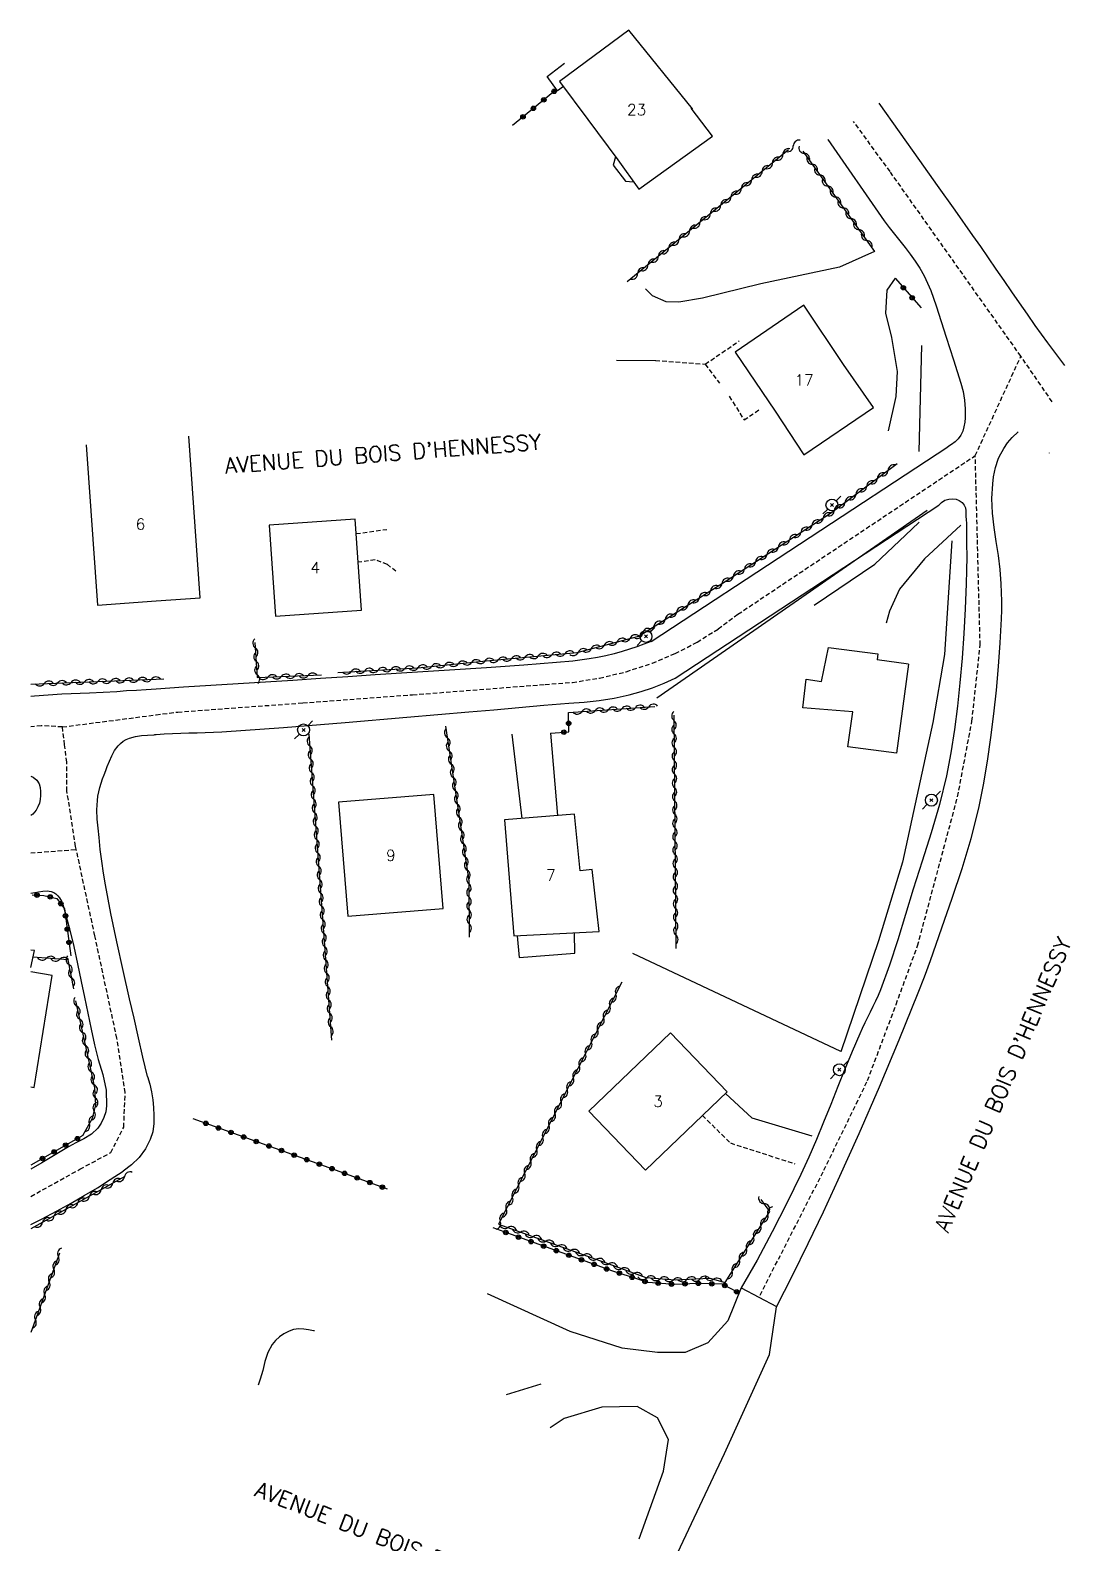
# Model space of a CAD drawing. Header units: millimetres. Extents: x 159000 to 160001, y 158000 to 159001.
# Drawn here: x 158999.9 to 159116.2, y 158371.1 to 158540.4 of the extents above; entities that cross this region are included whole.
import ezdxf
from ezdxf.enums import TextEntityAlignment as Align

# ---------------------------------------------------------------- set-up
doc = ezdxf.new("R2010")
doc.units = ezdxf.units.MM
doc.linetypes.add('DASHED', pattern=[0.75, 0.5, -0.25])
doc.layers.get('0').update_dxf_attribs({"linetype": 'CONTINUOUS'})
for name, color, linetype in [('W0001', 6, 'DASHED'), ('W0008', 7, 'CONTINUOUS'), ('W0015', 2, 'CONTINUOUS'), ('W0017', 7, 'CONTINUOUS'), ('W0101', 7, 'CONTINUOUS'), ('W0104', 1, 'CONTINUOUS'), ('W0112', 1, 'DASHED'), ('W0214', 2, 'CONTINUOUS'), ('W0300', 7, 'CONTINUOUS'), ('W0303', 7, 'CONTINUOUS'), ('W0310', 3, 'CONTINUOUS'), ('W0323', 7, 'CONTINUOUS'), ('W0473', 7, 'CONTINUOUS'), ('W0989', 7, 'CONTINUOUS'), ('W0991', 7, 'CONTINUOUS')]:
    doc.layers.add(name, color=color, linetype=linetype)
doc.styles.get("Standard").update_dxf_attribs({"font": 'romans.shx', "width": 0.85})

# ---------------------------------------------------------------- blocks, each defined once
blk = doc.blocks.new('T473')
for p, q in [((-0.166667, 0.166667), (0.166667, -0.166667)), ((-0.166667, -0.166667), (0.166667, 0.166667)), ((0.500001, 0.500001), (1.000002, 1.000002)), ((-1.000002, -1.000002), (-0.500001, -0.500001))]:
    blk.add_line(p, q)
blk.add_ellipse((0, 0), major_axis=(0.471405, 0.471405), ratio=1, start_param=5.4977871438, end_param=11.780972451)
blk = doc.blocks.new('t323o')
at = {"color": 0, "linetype": 'Continuous'}
for radius in [0.25, 0.15]:
    blk.add_circle((0, 0), radius, dxfattribs=at)
blk = doc.blocks.new('t310o')
at = {"color": 0, "linetype": 'Continuous'}
for centre, start, end in [((-0.5, 0.38), 216.8699, 323.1304), ((0.5, -0.37), 36.8699, 143.1303)]:
    blk.add_arc(centre, 0.625, start, end, dxfattribs=at)

msp = doc.modelspace()

# ---------------------------------------------------------------- linework, layer by layer
at = {"layer": 'W0001'}
for points in [[(159110.73, 158503.93), (159096.1, 158524.58), (159092.01, 158530.2)], [(159105.63, 158492.82), (159110.73, 158503.93)], [(159114.23, 158498.84), (159110.73, 158503.93)], [(159014, 158463.82), (159016.44, 158464.14), (159030.43, 158465.16), (159042.7, 158466.07), (159057.52, 158467.22), (159060.58, 158467.45), (159063.61, 158467.93), (159066.6, 158468.65), (159069.52, 158469.61), (159072.07, 158470.68), (159074.53, 158471.96), (159076.87, 158473.43), (159079.09, 158475.08), (159105.63, 158492.82)], [(159081.56, 158398.92), (159088.7, 158412.88), (159093.59, 158422.92), (159096.78, 158431.44), (159099.18, 158437.98), (159103.66, 158454.67), (159105.26, 158463.11), (159106.18, 158471.64), (159105.63, 158492.82)], [(159003.53, 158462.47), (159014, 158463.82)], [(159003.53, 158462.47), (159001.15, 158462.6), (159000, 158462.49)], [(159000, 158409.97), (159005.49, 158413.01), (159008.93, 158414.86), (159010.39, 158417.71), (159010.55, 158421.57), (159009.62, 158427.65), (159007.16, 158439.11), (159005.01, 158449.11), (159004.04, 158455.29), (159004.02, 158458.53), (159003.77, 158460.48), (159003.53, 158462.47)], [(159000, 158448.38), (159005.08, 158448.76)]]:
    msp.add_lwpolyline(points, dxfattribs=at)
at = {"layer": 'W0008'}
for points in [[(159115.66, 158502.91), (159113.73, 158505.42), (159112.34, 158507.38), (159111.46, 158508.63), (159110.59, 158509.89), (159109.72, 158511.15), (159108.85, 158512.41), (159107.98, 158513.68), (159107.11, 158514.94), (159106.24, 158516.2), (159105.36, 158517.45), (159103.39, 158520.25), (159101.41, 158523.03), (159099.43, 158525.81), (159094.89, 158532.23)], [(159089.13, 158528.17), (159089.13, 158528.17), (159095.45, 158519.09), (159096.01, 158518.33), (159096.59, 158517.58), (159097.19, 158516.84), (159097.78, 158516.1), (159098.36, 158515.34), (159098.91, 158514.57), (159099.43, 158513.77), (159099.91, 158512.93), (159100.67, 158511.27), (159101.27, 158509.55), (159101.81, 158507.8), (159102.36, 158506.08), (159102.79, 158504.79), (159103.21, 158503.51), (159103.61, 158502.22), (159104.01, 158500.92)], [(159104.01, 158500.92), (159104.26, 158499.97), (159104.43, 158499.01), (159104.51, 158498.03), (159104.49, 158497.05), (159104.45, 158496.55), (159104.37, 158496.05), (159104.23, 158495.55), (159104.01, 158495.09), (159103.72, 158494.69), (159103.38, 158494.34), (159102.99, 158494.04), (159102.57, 158493.81)], [(159083.39, 158397.61), (159085.18, 158401.13), (159086.93, 158404.68), (159088.64, 158408.25), (159090.3, 158411.83), (159092.64, 158417.01), (159094.91, 158422.22), (159097.12, 158427.46), (159099.25, 158432.72), (159099.95, 158434.53), (159100.62, 158436.34), (159101.27, 158438.17), (159101.9, 158440), (159103.03, 158443.31), (159104.16, 158446.63), (159105.19, 158449.99), (159106.04, 158453.4), (159106.56, 158456.01), (159107, 158458.64), (159107.39, 158461.28), (159107.71, 158463.93), (159107.99, 158466.58), (159108.22, 158469.23), (159108.41, 158471.89), (159108.57, 158474.55), (159108.6, 158475.53), (159108.59, 158476.52), (159108.56, 158477.5), (159108.53, 158478.49), (159108.43, 158480.07), (159108.22, 158481.64), (159107.97, 158483.21), (159107.73, 158484.77), (159107.55, 158486.38), (159107.49, 158488.01), (159107.58, 158489.65), (159107.66, 158490.46), (159107.89, 158491.5), (159107.99, 158491.84), (159108.09, 158492.1), (159108.21, 158492.41), (159108.32, 158492.68), (159108.83, 158493.62), (159109.25, 158494.23), (159109.76, 158494.84), (159110.42, 158495.48)], [(159069.37, 158472.02), (159102.57, 158493.81)], [(159113.89, 158493.11), (159113.91, 158493.1)], [(159072.06, 158467.92), (159101.54, 158487.27)], [(159101.54, 158487.27), (159101.86, 158487.59), (159102.24, 158487.82), (159102.67, 158487.96), (159103.12, 158487.99), (159103.49, 158487.93), (159103.84, 158487.78), (159104.15, 158487.56), (159104.39, 158487.27), (159104.53, 158486.98), (159104.58, 158486.65), (159104.58, 158486.33), (159104.59, 158486.03), (159104.62, 158485.65), (159104.64, 158485.27), (159104.64, 158484.89), (159104.64, 158484.51)], [(159104.64, 158484.51), (159104.66, 158482.99), (159104.67, 158481.48), (159104.65, 158479.97), (159104.61, 158478.46), (159104.5, 158475.69), (159104.35, 158472.93), (159104.16, 158470.16), (159103.91, 158467.4), (159103.63, 158464.79), (159103.3, 158462.18), (159102.91, 158459.58), (159102.41, 158457), (159101.62, 158453.79), (159100.69, 158450.62), (159099.69, 158447.47), (159098.7, 158444.33), (159097.83, 158441.49), (159096.97, 158438.66), (159096.04, 158435.83), (159095.02, 158433.05), (159094.76, 158432.42), (159094.48, 158431.8), (159094.19, 158431.19), (159093.89, 158430.58), (159093.58, 158429.97), (159093.28, 158429.36), (159092.99, 158428.75), (159092.71, 158428.14), (159091.86, 158426.18), (159091.04, 158424.21), (159090.25, 158422.24), (159089.46, 158420.26), (159088.67, 158418.28), (159087.86, 158416.32), (159087.01, 158414.36), (159086.13, 158412.42), (159084.56, 158409.19), (159082.92, 158406), (159081.22, 158402.85), (159079.44, 158399.73)], [(159069.37, 158472.02), (159068.58, 158471.71), (159067.77, 158471.42), (159066.96, 158471.16), (159066.15, 158470.91), (159065.23, 158470.66), (159064.3, 158470.44), (159063.37, 158470.24), (159062.44, 158470.08), (159060.62, 158469.83), (159058.79, 158469.67), (159056.96, 158469.53), (159055.13, 158469.39), (159050.97, 158469.08), (159046.82, 158468.81), (159042.66, 158468.54), (159038.51, 158468.28), (159035.44, 158468.08), (159032.38, 158467.88), (159029.32, 158467.68), (159026.25, 158467.49), (159023.19, 158467.3), (159020.13, 158467.1), (159017.06, 158466.9), (159014, 158466.7)], [(159014, 158466.7), (159012.9, 158466.63), (159011.8, 158466.56), (159010.7, 158466.49), (159009.61, 158466.41), (159006.55, 158466.25), (159003.48, 158466.13), (159000.41, 158465.93), (159000, 158465.88)], [(159060.16, 158465.13), (159061.87, 158465.23), (159063.57, 158465.42), (159065.26, 158465.7), (159066.93, 158466.07), (159068.25, 158466.43), (159069.54, 158466.86), (159070.82, 158467.36), (159072.06, 158467.92)], [(159014, 158461.62), (159014.92, 158461.69), (159015.84, 158461.74), (159016.76, 158461.77), (159017.68, 158461.8), (159018.59, 158461.82), (159019.51, 158461.85), (159020.43, 158461.89), (159021.35, 158461.94), (159028.26, 158462.42), (159035.17, 158462.98), (159042.07, 158463.58), (159048.97, 158464.17), (159051.77, 158464.4), (159054.57, 158464.64), (159057.36, 158464.89), (159060.16, 158465.13)], [(159013.05, 158423.36), (159012.53, 158425.54), (159012.03, 158427.71), (159011.54, 158429.89), (159011.05, 158432.07), (159010.34, 158435.24), (159009.63, 158438.42), (159008.95, 158441.6), (159008.35, 158444.8), (159008.13, 158446.12), (159007.94, 158447.45), (159007.77, 158448.78), (159007.63, 158450.12), (159007.53, 158451.14), (159007.43, 158452.17), (159007.38, 158453.21), (159007.44, 158454.24), (159007.51, 158454.73), (159007.61, 158455.22), (159007.73, 158455.7), (159007.87, 158456.18), (159008.02, 158456.65), (159008.19, 158457.12), (159008.37, 158457.58), (159008.55, 158458.04), (159008.79, 158458.64), (159009.04, 158459.24), (159009.36, 158459.82), (159009.75, 158460.35), (159010.03, 158460.62), (159010.34, 158460.86), (159010.68, 158461.05), (159011.03, 158461.21), (159011.7, 158461.4), (159012.38, 158461.5), (159013.06, 158461.55), (159013.74, 158461.6), (159013.8, 158461.6), (159013.87, 158461.61), (159013.93, 158461.61), (159014, 158461.62)], [(159000, 158443.88), (159000.43, 158443.95), (159000.87, 158444.02), (159001.33, 158444.11), (159001.81, 158444.15), (159002.29, 158444.08), (159002.56, 158443.96), (159002.81, 158443.79), (159003.03, 158443.59), (159003.21, 158443.36), (159003.43, 158443), (159003.58, 158442.62), (159003.69, 158442.22), (159003.8, 158441.83), (159004.34, 158439.89), (159004.8, 158437.93), (159005.21, 158435.97), (159005.63, 158434), (159006.01, 158432.23), (159006.38, 158430.46), (159006.75, 158428.68), (159007.11, 158426.9), (159007.53, 158425.26), (159008.04, 158423.58), (159008.42, 158421.86), (159008.47, 158420.1), (159008.37, 158419.43), (159008.17, 158418.78), (159007.88, 158418.17), (159007.49, 158417.61), (159006.77, 158416.93), (159005.92, 158416.41), (159005.04, 158415.96), (159004.21, 158415.51), (159001.22, 158413.72), (159000, 158413.02)], [(159013.05, 158423.36), (159013.31, 158422.52), (159013.51, 158421.65), (159013.65, 158420.77), (159013.72, 158419.89), (159013.76, 158419), (159013.75, 158418.1), (159013.63, 158417.2), (159013.36, 158416.33), (159012.81, 158415.28), (159012.11, 158414.33), (159011.27, 158413.5), (159010.31, 158412.8)], [(159000, 158406.82), (159001.2, 158407.43), (159002.86, 158408.3), (159004.5, 158409.2), (159005.98, 158410.06), (159007.44, 158410.94), (159008.88, 158411.86), (159010.31, 158412.8)], [(159079.44, 158399.73), (159083.39, 158397.66)]]:
    msp.add_lwpolyline(points, dxfattribs=at)
at = {"layer": 'W0015'}
msp.add_lwpolyline([(159000, 158456.96), (159000.25, 158456.86), (159000.68, 158456.51), (159000.93, 158456.12), (159001.05, 158455.68), (159001.09, 158455.24), (159001.08, 158454.81), (159001.04, 158454.37), (159000.95, 158453.95), (159000.8, 158453.53), (159000.59, 158453.15), (159000.42, 158452.92), (159000.21, 158452.71), (159000, 158452.55)], dxfattribs=at)
at = {"layer": 'W0017'}
for points in [[(159094.37, 158515.65), (159090.43, 158513.9), (159081.65, 158512.03), (159075.11, 158510.41), (159072.48, 158509.96), (159071.05, 158510.02), (159069.52, 158510.67), (159068.75, 158511.47)], [(159096.66, 158512.66), (159095.73, 158511.32), (159095.61, 158508.74), (159096.28, 158506.01), (159096.88, 158502.24), (159096.74, 158499.43), (159095.88, 158495.6)], [(159065.51, 158503.49), (159069.89, 158503.45)], [(159087.63, 158476.08), (159094.39, 158480.67), (159098.55, 158484.6), (159099.37, 158485.36)], [(159104.02, 158485.03), (159099.95, 158481.27), (159097.16, 158477.86), (159096.04, 158475.41), (159095.66, 158474.06)], [(159053.79, 158461.65), (159054.92, 158452.23)], [(159058.12, 158461.76), (159058.89, 158452.55)], [(159087.39, 158416.69), (159080.69, 158418.73), (159077.7, 158421.49)], [(159079.44, 158399.73), (159077.94, 158396.04), (159075.72, 158393.6), (159073.17, 158392.5), (159070.09, 158392.49), (159066.14, 158393), (159060.32, 158394.85), (159051.07, 158399.06)], [(159072.37, 158370.12), (159077.58, 158381.21), (159082.62, 158392.28), (159083.39, 158397.61)], [(159057.04, 158388.96), (159053.18, 158387.78)], [(159068.03, 158371.68), (159070.75, 158379.25), (159071.31, 158382.76), (159070.1, 158385.18), (159067.81, 158386.46), (159063.87, 158386.39), (159059.65, 158385.11), (159058.1, 158384.07)]]:
    msp.add_lwpolyline(points, dxfattribs=at)
at = {"layer": 'W0101'}
for points in [[(159073.99, 158531.59), (159066.9, 158540.39), (159059.13, 158534.67), (159062.31, 158530.4), (159065.64, 158525.89), (159067.99, 158522.62), (159076.23, 158528.56), (159073.87, 158531.69)], [(159078.76, 158504.38), (159083.24, 158497.8), (159086.46, 158492.9), (159094.25, 158498.19), (159090.91, 158502.99), (159086.45, 158509.65)], [(159027.37, 158474.87), (159036.97, 158475.52), (159036.27, 158485.7), (159026.67, 158485.04)], [(159045.08, 158454.92), (159034.42, 158454.04), (159035.47, 158441.29), (159046.13, 158442.17)], [(159060.81, 158452.7), (159052.98, 158452.08), (159054.01, 158439.1), (159063.55, 158439.6), (159062.78, 158446.51), (159061.44, 158446.39)], [(159077.88, 158421.66), (159068.74, 158412.9), (159062.41, 158419.51), (159071.55, 158428.27)]]:
    msp.add_lwpolyline(points, close=True, dxfattribs=at)
for points in [[(159006.19, 158494.02), (159007.44, 158476.1), (159014, 158476.56)], [(159014, 158476.56), (159018.93, 158476.9), (159017.67, 158494.99)], [(159098.18, 158469.49), (159096.83, 158459.54), (159091.36, 158460.23), (159091.94, 158464.16), (159086.36, 158464.62), (159086.7, 158467.8), (159088.44, 158467.55), (159089.2, 158471.35), (159094.75, 158470.63)], [(159094.75, 158470.63), (159094.65, 158469.99)], [(159098.18, 158469.49), (159094.65, 158469.99)], [(159000.4, 158437.46), (159000, 158437.5)], [(159000, 158435.58), (159000.4, 158437.46)], [(159000, 158422.2), (159000.39, 158422.15), (159002.37, 158434.66), (159000, 158435.08)]]:
    msp.add_lwpolyline(points, dxfattribs=at)
at = {"layer": 'W0104'}
for points in [[(159059.57, 158534.08), (159058.89, 158533.62), (159057.74, 158535.2), (159059.7, 158536.7)], [(159065.38, 158526.24), (159065.13, 158525.29), (159066.52, 158523.51), (159067.39, 158523.45)], [(159054.39, 158439.11), (159054.6, 158436.68), (159060.85, 158437.16), (159060.81, 158439.46)]]:
    msp.add_lwpolyline(points, dxfattribs=at)
at = {"layer": 'W0112'}
for points in [[(159069.87, 158503.47), (159075.42, 158503.05), (159079.24, 158505.64)], [(159075.42, 158503.05), (159077.02, 158500.9)], [(159078.12, 158499.46), (159079.77, 158496.8), (159081.61, 158498.06)], [(159036.38, 158484.09), (159039.81, 158484.56)], [(159040.82, 158479.88), (159039.89, 158480.64), (159038.5, 158481.17), (159036.6, 158480.89)], [(159075.12, 158419.01), (159078.24, 158415.94), (159085.46, 158413.61)]]:
    msp.add_lwpolyline(points, dxfattribs=at)
at = {"layer": 'W0214'}
msp.add_lwpolyline([(159031.71, 158394.92), (159031.6, 158394.94), (159031.07, 158395.04), (159030.52, 158395.12), (159029.97, 158395.14), (159029.67, 158395.11), (159029.37, 158395.06), (159029.08, 158394.97), (159028.8, 158394.86), (159028.29, 158394.58), (159027.81, 158394.25), (159027.37, 158393.86), (159026.99, 158393.4), (159026.5, 158392.49), (159026.18, 158391.49), (159025.93, 158390.49), (159025.66, 158389.52), (159025.43, 158388.84)], dxfattribs=at)
at = {"layer": 'W0300'}
msp.add_lwpolyline([(159099.36, 158493.29), (159099.67, 158505.14)], dxfattribs=at)
at = {"layer": 'W0303'}
for points in [[(159100.24, 158486.67), (159070.02, 158465.7)], [(159103, 158483.3), (159102.19, 158470.56), (159100.89, 158462.97), (159097.48, 158447.36), (159094.81, 158438.55), (159090.59, 158426.14)], [(159090.58, 158426.18), (159067.33, 158437.12)]]:
    msp.add_lwpolyline(points, dxfattribs=at)
at = {"layer": 'W0310'}
for points in [[(159084.75, 158527.02), (159066.7, 158512.24)], [(159086.34, 158526.85), (159094.37, 158515.65)], [(159034.34, 158468.57), (159043.27, 158469.09), (159050.93, 158469.85), (159061.12, 158470.8), (159067.99, 158472.64), (159077.76, 158478.8), (159089.43, 158486.37), (159096.91, 158491.93)], [(159025.07, 158471.9), (159025.33, 158467.99), (159032.51, 158468.28)], [(159000, 158467.27), (159014, 158467.81)], [(159014, 158467.81), (159014.89, 158467.84)], [(159060.14, 158464.08), (159069.78, 158464.77)], [(159071.93, 158463.79), (159072.14, 158437.69)], [(159031.09, 158461.66), (159033.64, 158427.44)], [(159046.38, 158462.55), (159048.99, 158445.27), (159049.03, 158438.95)], [(159004.79, 158433.19), (159004.19, 158436.42), (159000.24, 158436.72)], [(159066.11, 158433.92), (159052.32, 158406.86), (159064.64, 158402.43), (159068.77, 158400.88), (159072.05, 158400.62), (159075.96, 158400.81), (159077.65, 158400.32)], [(159005.82, 158416.79), (159006.89, 158418.7), (159007.27, 158420.21), (159007.16, 158422.12), (159006.51, 158425.07), (159005.03, 158431.85)], [(159010.52, 158412.2), (159000, 158406.32)], [(159077.65, 158400.32), (159082.67, 158408.29), (159081.68, 158409.61)], [(159003.21, 158403.6), (159000, 158394.76)]]:
    msp.add_lwpolyline(points, dxfattribs=at)
at = {"layer": 'W0323'}
for points in [[(159058.78, 158533.77), (159053.89, 158529.75)], [(159096.66, 158512.66), (159099.57, 158509.34)], [(159058.12, 158461.76), (159060.17, 158461.92), (159060.14, 158464.08)], [(159000.13, 158443.68), (159001.44, 158443.61), (159002.9, 158443.3), (159003.78, 158442.12), (159004.47, 158436.88)], [(159039.89, 158410.78), (159033.38, 158413.17), (159018.15, 158418.64)], [(159005.82, 158416.79), (159000, 158413.45)], [(159079.02, 158399.26), (159077.34, 158400.13), (159074.55, 158400.24), (159072.04, 158400.12), (159069.06, 158400.33), (159065.09, 158401.6), (159053.77, 158405.69), (159051.72, 158406.44)]]:
    msp.add_lwpolyline(points, dxfattribs=at)

# ---------------------------------------------------------------- block references
at = {"layer": 'W0310'}
for p, rotation in [((159085.27, 158527.45), 219.3118313259644), ((159086.5, 158526.62), 305.6180455510728), ((159082.95, 158525.55), 219.3118313259644), ((159084.11, 158526.5), 219.3118313259644), ((159087.38, 158525.4), 305.6180455510728), ((159080.63, 158523.65), 219.3118313259644), ((159081.79, 158524.6), 219.3118313259644), ((159088.25, 158524.18), 305.6180455510728), ((159078.31, 158521.75), 219.3118313259644), ((159079.47, 158522.7), 219.3118313259644), ((159089.12, 158522.96), 305.6180455510728), ((159090, 158521.74), 305.6180455510728), ((159075.99, 158519.85), 219.3118313259644), ((159077.15, 158520.8), 219.3118313259644), ((159090.87, 158520.52), 305.6180455510728), ((159074.83, 158518.9), 219.3118313259644), ((159091.75, 158519.3), 305.6180455510728), ((159092.62, 158518.08), 305.6180455510728), ((159072.5, 158516.99), 219.3118313259644), ((159073.67, 158517.94), 219.3118313259644), ((159093.49, 158516.87), 305.6180455510728), ((159070.18, 158515.09), 219.3118313259644), ((159071.34, 158516.04), 219.3118313259644), ((159067.86, 158513.19), 219.3118313259644), ((159069.02, 158514.14), 219.3118313259644), ((159095.89, 158491.17), 36.66952488545503), ((159093.49, 158489.38), 36.66952488545503), ((159094.69, 158490.28), 36.66952488545503), ((159092.28, 158488.49), 36.66952488545503), ((159089.88, 158486.7), 36.66952488545503), ((159091.08, 158487.59), 36.66952488545503), ((159087.38, 158485.04), 32.93026655495852), ((159088.64, 158485.85), 32.93026655495852), ((159084.86, 158483.4), 32.93026655495852), ((159086.12, 158484.22), 32.93026655495852), ((159081.08, 158480.96), 32.93026655495852), ((159082.34, 158481.77), 32.93026655495852), ((159083.6, 158482.59), 32.93026655495852), ((159078.57, 158479.33), 32.93026655495852), ((159079.83, 158480.14), 32.93026655495852), ((159076.03, 158477.72), 32.22884865501297), ((159077.3, 158478.52), 32.22884865501297), ((159073.5, 158476.12), 32.22884865501297), ((159074.77, 158476.92), 32.22884865501297), ((159070.96, 158474.52), 32.22884865501297), ((159072.23, 158475.32), 32.22884865501297), ((159068.42, 158472.92), 32.22884865501297), ((159069.69, 158473.72), 32.22884865501297), ((159025.11, 158471.31), 273.9562670258167), ((159062.69, 158471.22), 15.01494546990376), ((159064.14, 158471.61), 15.01494546990376), ((159065.59, 158472), 15.01494546990376), ((159067.03, 158472.39), 15.01494546990376), ((159025.21, 158469.81), 273.9562670258167), ((159047.8, 158469.54), 5.69799805333304), ((159049.3, 158469.69), 5.69799805333304), ((159050.79, 158469.84), 5.69799805333304), ((159052.28, 158469.98), 5.31506422840438), ((159053.77, 158470.12), 5.31506422840438), ((159055.27, 158470.26), 5.31506422840438), ((159056.76, 158470.4), 5.31506422840438), ((159058.26, 158470.54), 5.31506422840438), ((159059.75, 158470.67), 5.31506422840438), ((159061.24, 158470.83), 15.01494546990376), ((159025.31, 158468.32), 273.9562670258167), ((159026.51, 158468.04), 2.251685851923154), ((159028.01, 158468.1), 2.251685851923154), ((159029.51, 158468.16), 2.251685851923154), ((159031.01, 158468.22), 2.251685851923154), ((159035.84, 158468.66), 3.306661226421311), ((159037.34, 158468.75), 3.306661226421311), ((159038.83, 158468.83), 3.306661226421311), ((159040.33, 158468.92), 3.306661226421311), ((159041.83, 158469.01), 3.306661226421311), ((159043.32, 158469.1), 5.69799805333304), ((159044.82, 158469.24), 5.69799805333304), ((159046.31, 158469.39), 5.69799805333304), ((159001.5, 158467.32), 2.222463836025276), ((159003, 158467.38), 2.222463836025276), ((159004.5, 158467.44), 2.222463836025276), ((159006, 158467.5), 2.222463836025276), ((159007.49, 158467.56), 2.222463836025276), ((159008.99, 158467.61), 2.222463836025276), ((159010.49, 158467.67), 2.222463836025276), ((159011.99, 158467.73), 2.222463836025276), ((159013.49, 158467.79), 2.222463836025276), ((159066.12, 158464.51), 4.062397034906368), ((159067.62, 158464.62), 4.062397034906368), ((159069.11, 158464.72), 4.062397034906368), ((159061.63, 158464.19), 4.062397034906368), ((159063.13, 158464.3), 4.062397034906368), ((159064.62, 158464.4), 4.062397034906368), ((159071.93, 158463.19), 270.4719479710647), ((159046.57, 158461.27), 278.6080853963215), ((159071.94, 158461.69), 270.4719479710647), ((159031.19, 158460.35), 274.2725894169969), ((159031.3, 158458.85), 274.2725894169969), ((159046.79, 158459.78), 278.6080853963215), ((159071.96, 158460.19), 270.4719479710647), ((159071.97, 158458.69), 270.4719479710647), ((159031.41, 158457.35), 274.2725894169969), ((159047.02, 158458.3), 278.6080853963215), ((159071.98, 158457.19), 270.4719479710647), ((159031.52, 158455.86), 274.2725894169969), ((159047.24, 158456.82), 278.6080853963215), ((159047.47, 158455.34), 278.6080853963215), ((159071.99, 158455.69), 270.4719479710647), ((159031.63, 158454.36), 274.2725894169969), ((159047.69, 158453.85), 278.6080853963215), ((159072.01, 158454.19), 270.4719479710647), ((159031.74, 158452.87), 274.2725894169969), ((159047.92, 158452.37), 278.6080853963215), ((159072.02, 158452.69), 270.4719479710647), ((159031.86, 158451.37), 274.2725894169969), ((159048.14, 158450.89), 278.6080853963215), ((159072.03, 158451.19), 270.4719479710647), ((159031.97, 158449.87), 274.2725894169969), ((159048.37, 158449.4), 278.6080853963215), ((159072.04, 158449.69), 270.4719479710647), ((159032.08, 158448.38), 274.2725894169969), ((159032.19, 158446.88), 274.2725894169969), ((159048.59, 158447.92), 278.6080853963215), ((159072.05, 158448.19), 270.4719479710647), ((159032.3, 158445.39), 274.2725894169969), ((159048.81, 158446.44), 278.6080853963215), ((159072.07, 158446.69), 270.4719479710647), ((159072.08, 158445.19), 270.4719479710647), ((159032.41, 158443.89), 274.2725894169969), ((159048.99, 158444.95), 270.3625693067434), ((159049, 158443.45), 270.3625693067434), ((159072.09, 158443.69), 270.4719479710647), ((159032.53, 158442.4), 274.2725894169969), ((159049.01, 158441.95), 270.3625693067434), ((159072.1, 158442.19), 270.4719479710647), ((159032.64, 158440.9), 274.2725894169969), ((159049.02, 158440.45), 270.3625693067434), ((159072.12, 158440.69), 270.4719479710647), ((159032.75, 158439.4), 274.2725894169969), ((159072.13, 158439.19), 270.4719479710647), ((159032.86, 158437.91), 274.2725894169969), ((159001.74, 158436.61), 175.5935203044182), ((159003.23, 158436.49), 175.5935203044182), ((159004.29, 158435.88), 100.4997293212302), ((159032.97, 158436.41), 274.2725894169969), ((159004.56, 158434.41), 100.4997293212302), ((159033.09, 158434.92), 274.2725894169969), ((159033.2, 158433.42), 274.2725894169969), ((159033.31, 158431.92), 274.2725894169969), ((159065.43, 158432.59), 242.997945579485), ((159005.16, 158431.24), 102.3146205522263), ((159033.42, 158430.43), 274.2725894169969), ((159064.07, 158429.92), 242.997945579485), ((159064.75, 158431.25), 242.997945579485), ((159005.48, 158429.77), 102.3146205522263), ((159005.8, 158428.31), 102.3146205522263), ((159033.53, 158428.93), 274.2725894169969), ((159063.39, 158428.58), 242.997945579485), ((159006.12, 158426.84), 102.3146205522263), ((159062.71, 158427.24), 242.997945579485), ((159006.44, 158425.38), 102.3146205522263), ((159062.03, 158425.91), 242.997945579485), ((159006.76, 158423.91), 102.4670776779579), ((159060.67, 158423.23), 242.997945579485), ((159061.35, 158424.57), 242.997945579485), ((159007.09, 158422.45), 102.4670776779579), ((159059.98, 158421.9), 242.997945579485), ((159007.23, 158420.96), 93.48092879601069), ((159059.3, 158420.56), 242.997945579485), ((159006.55, 158418.1), 60.78036663815449), ((159007.09, 158419.48), 75.82156162121782), ((159058.62, 158419.22), 242.997945579485), ((159057.26, 158416.55), 242.997945579485), ((159057.94, 158417.89), 242.997945579485), ((159056.58, 158415.21), 242.997945579485), ((159055.9, 158413.88), 242.997945579485), ((159010.47, 158412.17), 209.2076335126386), ((159055.22, 158412.54), 242.997945579485), ((159006.55, 158409.98), 209.2076335126386), ((159007.86, 158410.71), 209.2076335126386), ((159009.16, 158411.44), 209.2076335126386), ((159053.86, 158409.87), 242.997945579485), ((159054.54, 158411.2), 242.997945579485), ((159003.93, 158408.51), 209.2076335126386), ((159005.24, 158409.24), 209.2076335126386), ((159053.17, 158408.53), 242.997945579485), ((159082.02, 158409.16), 126.7794380249438), ((159082.44, 158407.94), 57.80178712372025), ((159001.31, 158407.05), 209.2076335126386), ((159002.62, 158407.78), 209.2076335126386), ((159052.49, 158407.2), 242.997945579485), ((159081.65, 158406.67), 57.80178712372025), ((159053.38, 158406.48), 340.2075459975441), ((159054.8, 158405.97), 340.2075459975441), ((159056.21, 158405.47), 340.2075459975441), ((159057.62, 158404.96), 340.2075459975441), ((159080.85, 158405.4), 57.80178712372025), ((159003.07, 158403.22), 250.052225615868), ((159059.03, 158404.45), 340.2075459975441), ((159060.44, 158403.94), 340.2075459975441), ((159061.85, 158403.43), 340.2075459975441), ((159079.25, 158402.86), 57.80178712372025), ((159080.05, 158404.13), 57.80178712372025), ((159002.56, 158401.81), 250.052225615868), ((159063.26, 158402.93), 340.2075459975441), ((159064.68, 158402.42), 339.4272207561759), ((159066.08, 158401.89), 339.4272207561759), ((159078.45, 158401.59), 57.80178712372025), ((159002.05, 158400.4), 250.052225615868), ((159067.48, 158401.36), 339.4272207561759), ((159068.9, 158400.87), 355.5398901241606), ((159070.39, 158400.75), 355.5398901241606), ((159071.89, 158400.64), 355.5398901241606), ((159073.38, 158400.69), 2.723526130319216), ((159074.88, 158400.76), 2.723526130319216), ((159076.37, 158400.69), 343.9109947071303), ((159001.54, 158398.99), 250.052225615868), ((159000.51, 158396.17), 250.052225615868), ((159001.02, 158397.58), 250.052225615868)]:
    msp.add_blockref('t310o', p, dxfattribs=dict(at, rotation=rotation))
at = {"layer": 'W0323'}
for p, rotation in [((159057.37, 158532.61), 219.3764964922041), ((159058.53, 158533.56), 219.3764964922041), ((159055.05, 158530.7), 219.3764964922041), ((159056.21, 158531.65), 219.3764964922041), ((159097.59, 158511.59), 311.2066827355819), ((159098.58, 158510.47), 311.2066827355819), ((159060.15, 158462.87), 90.87205476007772), ((159059.62, 158461.88), 4.334424402646787), ((159000.69, 158443.65), 357.1615724620922), ((159002.17, 158443.46), 347.9773768978376), ((159003.35, 158442.7), 306.5981717316081), ((159003.88, 158441.34), 277.4548016410712), ((159004.08, 158439.86), 277.4548016410712), ((159004.27, 158438.37), 277.4548016410712), ((159019.57, 158418.13), 160.2425674810279), ((159020.98, 158417.62), 160.2425674810279), ((159022.39, 158417.12), 160.2425674810279), ((159003.9, 158415.69), 209.8009906408816), ((159005.21, 158416.43), 209.8009906408816), ((159023.8, 158416.61), 160.2425674810279), ((159025.21, 158416.1), 160.2425674810279), ((159026.63, 158415.6), 160.2425674810279), ((159001.3, 158414.2), 209.8009906408816), ((159002.6, 158414.94), 209.8009906408816), ((159028.04, 158415.09), 160.2425674810279), ((159029.45, 158414.58), 160.2425674810279), ((159030.86, 158414.07), 160.2425674810279), ((159032.27, 158413.57), 160.2425674810279), ((159033.68, 158413.06), 159.852797559171), ((159035.09, 158412.54), 159.852797559171), ((159036.5, 158412.03), 159.852797559171), ((159037.91, 158411.51), 159.852797559171), ((159039.32, 158410.99), 159.852797559171), ((159053.13, 158405.93), 159.8527975592507), ((159054.54, 158405.41), 160.1588402673188), ((159055.95, 158404.9), 160.1588402673188), ((159057.36, 158404.39), 160.1588402673188), ((159058.77, 158403.89), 160.1588402673188), ((159060.18, 158403.38), 160.1588402673188), ((159061.59, 158402.87), 160.1588402673188), ((159063, 158402.36), 160.1588402673188), ((159064.41, 158401.85), 160.1588402673188), ((159065.83, 158401.37), 162.2254920056139), ((159067.26, 158400.91), 162.2254920056139), ((159068.69, 158400.45), 162.2254920056139), ((159070.17, 158400.25), 175.9636416515231), ((159073.16, 158400.18), 182.8476221534215), ((159074.66, 158400.24), 177.6962396755166), ((159076.16, 158400.18), 177.6962396755166), ((159071.66, 158400.15), 175.9636416515231), ((159077.62, 158399.99), 152.6510498231334), ((159078.95, 158399.3), 152.6510498231334)]:
    msp.add_blockref('t323o', p, dxfattribs=dict(at, rotation=rotation))
at = {"layer": 'W0473'}
for p in [(159089.6, 158487.29), (159068.8, 158472.59), (159030.5, 158462.14), (159100.73, 158454.28), (159090.43, 158424.13)]:
    msp.add_blockref('T473', p, dxfattribs=at)

# ---------------------------------------------------------------- texts
at = {"layer": 'W0989'}
for rotation, p in [(4.3524, (159021.77, 158490.82)), (66.987, (159102.59, 158405.8)), (338.7237, (159024.9, 158376.52))]:
    msp.add_text("AVENUE DU BOIS D'HENNESSY", height=1.75, rotation=rotation, dxfattribs=at).set_placement(p)
at = {"layer": 'W0991'}
for s, p in [('23', (159067.75, 158531.5)), ('17', (159086.49, 158501.27)), ('6', (159012.26, 158485.16)), ('4', (159031.82, 158480.28)), ('9', (159040.27, 158448.11)), ('7', (159058.16, 158445.9)), ('3', (159070.15, 158420.59))]:
    msp.add_text(s, height=1.25, dxfattribs=at).set_placement(p, align=Align.MIDDLE_CENTER)

doc.saveas('drawing.dxf')
